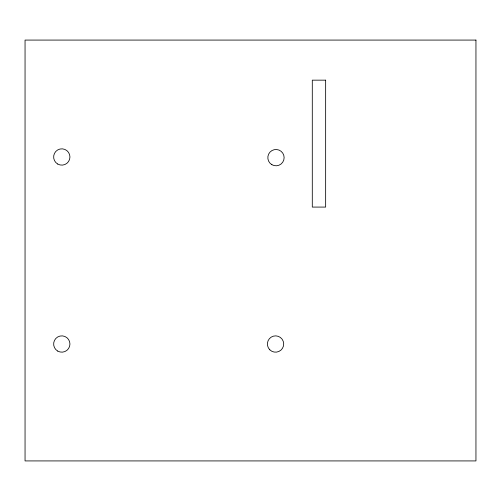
<?xml version="1.0" encoding="UTF-8"?>
<svg xmlns="http://www.w3.org/2000/svg" width="501" height="501" viewBox="0 0 501 501"><rect width="100%" height="100%" fill="white"/><g stroke="black" fill="none" stroke-linecap="round" stroke-linejoin="round"><path stroke-width="0.75" d="M475.95 40.08L25.05 40.08L25.05 460.92L475.95 460.92L475.95 40.08M325.65 80.16L312.292 80.16L312.292 207.082L325.65 207.082L325.65 80.16M57.715 164.04A8.148 8.148 0 0 0 69.94 156.982A8.148 8.148 0 0 0 57.715 149.924A8.148 8.148 0 0 0 57.715 164.04M57.715 351.076A8.148 8.148 0 0 0 69.94 344.018A8.148 8.148 0 0 0 57.715 336.96A8.148 8.148 0 0 0 57.715 351.076M269.788 349.786A8.148 8.148 0 0 0 283.422 346.128A8.148 8.148 0 0 0 273.44 336.146A8.148 8.148 0 0 0 269.788 349.786M271.905 164.704A8.148 8.148 0 0 0 284.13 157.646A8.148 8.148 0 0 0 271.905 150.588A8.148 8.148 0 0 0 271.905 164.704"/></g></svg>
